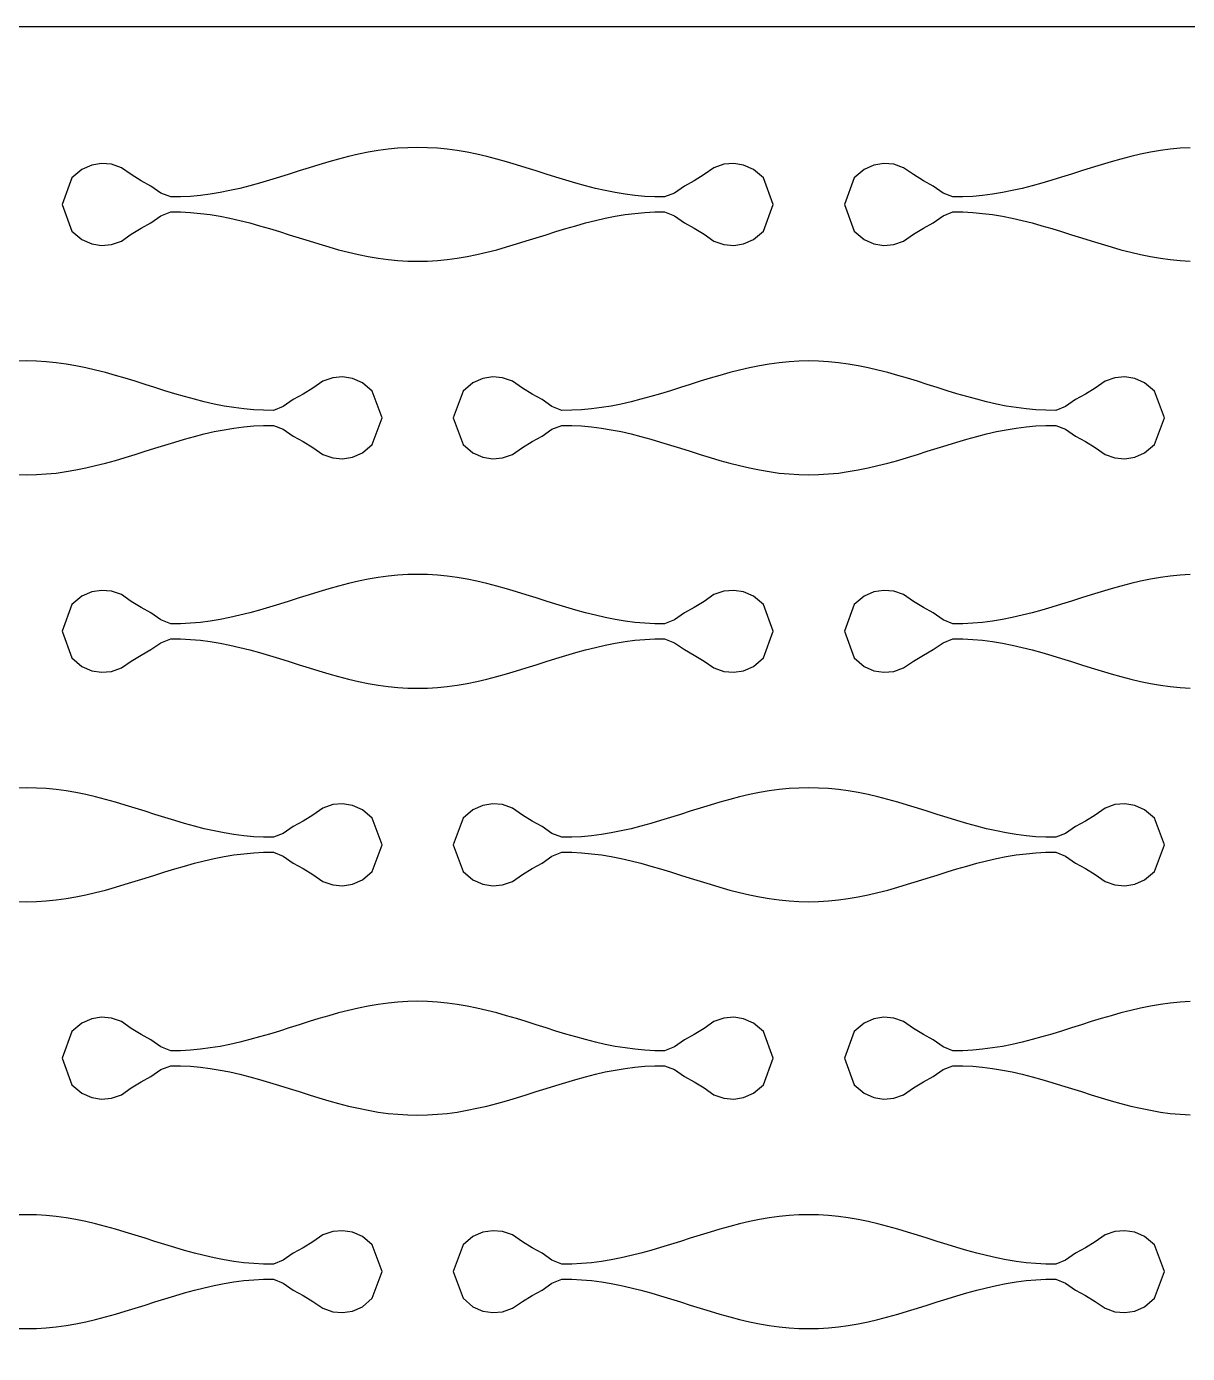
# Model space of a CAD drawing. Header units: millimetres. Extents: x 0 to 120, y 0 to 70.
# Drawn here: x 55 to 87.65, y 32.7 to 70 of the extents above; entities that cross this region are included whole.
import ezdxf

# ---------------------------------------------------------------- set-up
doc = ezdxf.new("R2010")
doc.units = ezdxf.units.MM
doc.layers.add('CUT', color=1, linetype='CONTINUOUS')

msp = doc.modelspace()

# ---------------------------------------------------------------- linework, layer by layer
at = {"layer": 'CUT'}
for points in [[(0, 70), (120, 70), (120, 0), (0, 0), (0, 70)], [(56, 65), (56.2778, 64.2498), (56.5556, 64.0144), (56.8333, 63.893), (57.1111, 63.8487), (57.3889, 63.8726), (57.6667, 63.9694), (57.9444, 64.1639), (58.2222, 64.3329), (58.5, 64.4839), (58.7778, 64.6793), (59.0556, 64.7887), (59.3333, 64.7884), (59.6111, 64.7739), (59.8889, 64.7486), (60.1667, 64.7128), (60.4444, 64.6671), (60.7222, 64.6123), (61, 64.5492), (61.2778, 64.4789), (61.5556, 64.4024), (61.8333, 64.321), (62.1111, 64.236), (62.3889, 64.1487), (62.6667, 64.0606), (62.9444, 63.9731), (63.2222, 63.8876), (63.5, 63.8053), (63.7778, 63.7278), (64.0556, 63.6561), (64.3333, 63.5915), (64.6111, 63.535), (64.8889, 63.4874), (65.1667, 63.4496), (65.4444, 63.4222), (65.7222, 63.4056), (66, 63.4), (66.2778, 63.4056), (66.5556, 63.4222), (66.8333, 63.4496), (67.1111, 63.4874), (67.3889, 63.535), (67.6667, 63.5915), (67.9444, 63.6561), (68.2222, 63.7278), (68.5, 63.8053), (68.7778, 63.8876), (69.0556, 63.9731), (69.3333, 64.0606), (69.6111, 64.1487), (69.8889, 64.236), (70.1667, 64.321), (70.4444, 64.4024), (70.7222, 64.4789), (71, 64.5492), (71.2778, 64.6123), (71.5556, 64.6671), (71.8333, 64.7128), (72.1111, 64.7486), (72.3889, 64.7739), (72.6667, 64.7884), (72.9444, 64.7887), (73.2222, 64.6793), (73.5, 64.4839), (73.7778, 64.3329), (74.0556, 64.1639), (74.3333, 63.9694), (74.6111, 63.8726), (74.8889, 63.8487), (75.1667, 63.893), (75.4444, 64.0144), (75.7222, 64.2498), (76, 65), (76, 65), (75.7222, 65.7502), (75.4444, 65.9856), (75.1667, 66.107), (74.8889, 66.1513), (74.6111, 66.1274), (74.3333, 66.0306), (74.0556, 65.8361), (73.7778, 65.6671), (73.5, 65.5161), (73.2222, 65.3207), (72.9444, 65.2113), (72.6667, 65.2116), (72.3889, 65.2261), (72.1111, 65.2514), (71.8333, 65.2872), (71.5556, 65.3329), (71.2778, 65.3877), (71, 65.4508), (70.7222, 65.5211), (70.4444, 65.5976), (70.1667, 65.679), (69.8889, 65.764), (69.6111, 65.8513), (69.3333, 65.9394), (69.0556, 66.0269), (68.7778, 66.1124), (68.5, 66.1947), (68.2222, 66.2722), (67.9444, 66.3439), (67.6667, 66.4085), (67.3889, 66.465), (67.1111, 66.5126), (66.8333, 66.5504), (66.5556, 66.5778), (66.2778, 66.5944), (66, 66.6), (65.7222, 66.5944), (65.4444, 66.5778), (65.1667, 66.5504), (64.8889, 66.5126), (64.6111, 66.465), (64.3333, 66.4085), (64.0556, 66.3439), (63.7778, 66.2722), (63.5, 66.1947), (63.2222, 66.1124), (62.9444, 66.0269), (62.6667, 65.9394), (62.3889, 65.8513), (62.1111, 65.764), (61.8333, 65.679), (61.5556, 65.5976), (61.2778, 65.5211), (61, 65.4508), (60.7222, 65.3877), (60.4444, 65.3329), (60.1667, 65.2872), (59.8889, 65.2514), (59.6111, 65.2261), (59.3333, 65.2116), (59.0556, 65.2113), (58.7778, 65.3207), (58.5, 65.5161), (58.2222, 65.6671), (57.9444, 65.8361), (57.6667, 66.0306), (57.3889, 66.1274), (57.1111, 66.1513), (56.8333, 66.107), (56.5556, 65.9856), (56.2778, 65.7502), (56, 65), (56, 65)], [(87.7222, 66.5944), (87.4444, 66.5778), (87.1667, 66.5504), (86.8889, 66.5126), (86.6111, 66.465), (86.3333, 66.4085), (86.0556, 66.3439), (85.7778, 66.2722), (85.5, 66.1947), (85.2222, 66.1124), (84.9444, 66.0269), (84.6667, 65.9394), (84.3889, 65.8513), (84.1111, 65.764), (83.8333, 65.679), (83.5556, 65.5976), (83.2778, 65.5211), (83, 65.4508), (82.7222, 65.3877), (82.4444, 65.3329), (82.1667, 65.2872), (81.8889, 65.2514), (81.6111, 65.2261), (81.3333, 65.2116), (81.0556, 65.2113), (80.7778, 65.3207), (80.5, 65.5161), (80.2222, 65.6671), (79.9444, 65.8361), (79.6667, 66.0306), (79.3889, 66.1274), (79.1111, 66.1513), (78.8333, 66.107), (78.5556, 65.9856), (78.2778, 65.7502), (78, 65), (78, 65)], [(78, 65), (78.2778, 64.2498), (78.5556, 64.0144), (78.8333, 63.893), (79.1111, 63.8487), (79.3889, 63.8726), (79.6667, 63.9694), (79.9444, 64.1639), (80.2222, 64.3329), (80.5, 64.4839), (80.7778, 64.6793), (81.0556, 64.7887), (81.3333, 64.7884), (81.6111, 64.7739), (81.8889, 64.7486), (82.1667, 64.7128), (82.4444, 64.6671), (82.7222, 64.6123), (83, 64.5492), (83.2778, 64.4789), (83.5556, 64.4024), (83.8333, 64.321), (84.1111, 64.236), (84.3889, 64.1487), (84.6667, 64.0606), (84.9444, 63.9731), (85.2222, 63.8876), (85.5, 63.8053), (85.7778, 63.7278), (86.0556, 63.6561), (86.3333, 63.5915), (86.6111, 63.535), (86.8889, 63.4874), (87.1667, 63.4496), (87.4444, 63.4222), (87.7222, 63.4056)], [(54.7222, 57.4056), (55, 57.4), (55.2778, 57.4056), (55.5556, 57.4222), (55.8333, 57.4496), (56.1111, 57.4874), (56.3889, 57.535), (56.6667, 57.5915), (56.9444, 57.6561), (57.2222, 57.7278), (57.5, 57.8053), (57.7778, 57.8876), (58.0556, 57.9731), (58.3333, 58.0606), (58.6111, 58.1487), (58.8889, 58.236), (59.1667, 58.321), (59.4444, 58.4024), (59.7222, 58.4789), (60, 58.5492), (60.2778, 58.6123), (60.5556, 58.6671), (60.8333, 58.7128), (61.1111, 58.7486), (61.3889, 58.7739), (61.6667, 58.7884), (61.9444, 58.7887), (62.2222, 58.6793), (62.5, 58.4839), (62.7778, 58.3329), (63.0556, 58.1639), (63.3333, 57.9694), (63.6111, 57.8726), (63.8889, 57.8487), (64.1667, 57.893), (64.4444, 58.0144), (64.7222, 58.2498), (65, 59), (65, 59), (64.7222, 59.7502), (64.4444, 59.9856), (64.1667, 60.107), (63.8889, 60.1513), (63.6111, 60.1274), (63.3333, 60.0306), (63.0556, 59.8361), (62.7778, 59.6671), (62.5, 59.5161), (62.2222, 59.3207), (61.9444, 59.2113), (61.6667, 59.2116), (61.3889, 59.2261), (61.1111, 59.2514), (60.8333, 59.2872), (60.5556, 59.3329), (60.2778, 59.3877), (60, 59.4508), (59.7222, 59.5211), (59.4444, 59.5976), (59.1667, 59.679), (58.8889, 59.764), (58.6111, 59.8513), (58.3333, 59.9394), (58.0556, 60.0269), (57.7778, 60.1124), (57.5, 60.1947), (57.2222, 60.2722), (56.9444, 60.3439), (56.6667, 60.4085), (56.3889, 60.465), (56.1111, 60.5126), (55.8333, 60.5504), (55.5556, 60.5778), (55.2778, 60.5944), (55, 60.6), (54.7222, 60.5944)], [(67, 59), (67.2778, 58.2498), (67.5556, 58.0144), (67.8333, 57.893), (68.1111, 57.8487), (68.3889, 57.8726), (68.6667, 57.9694), (68.9444, 58.1639), (69.2222, 58.3329), (69.5, 58.4839), (69.7778, 58.6793), (70.0556, 58.7887), (70.3333, 58.7884), (70.6111, 58.7739), (70.8889, 58.7486), (71.1667, 58.7128), (71.4444, 58.6671), (71.7222, 58.6123), (72, 58.5492), (72.2778, 58.4789), (72.5556, 58.4024), (72.8333, 58.321), (73.1111, 58.236), (73.3889, 58.1487), (73.6667, 58.0606), (73.9444, 57.9731), (74.2222, 57.8876), (74.5, 57.8053), (74.7778, 57.7278), (75.0556, 57.6561), (75.3333, 57.5915), (75.6111, 57.535), (75.8889, 57.4874), (76.1667, 57.4496), (76.4444, 57.4222), (76.7222, 57.4056), (77, 57.4), (77.2778, 57.4056), (77.5556, 57.4222), (77.8333, 57.4496), (78.1111, 57.4874), (78.3889, 57.535), (78.6667, 57.5915), (78.9444, 57.6561), (79.2222, 57.7278), (79.5, 57.8053), (79.7778, 57.8876), (80.0556, 57.9731), (80.3333, 58.0606), (80.6111, 58.1487), (80.8889, 58.236), (81.1667, 58.321), (81.4444, 58.4024), (81.7222, 58.4789), (82, 58.5492), (82.2778, 58.6123), (82.5556, 58.6671), (82.8333, 58.7128), (83.1111, 58.7486), (83.3889, 58.7739), (83.6667, 58.7884), (83.9444, 58.7887), (84.2222, 58.6793), (84.5, 58.4839), (84.7778, 58.3329), (85.0556, 58.1639), (85.3333, 57.9694), (85.6111, 57.8726), (85.8889, 57.8487), (86.1667, 57.893), (86.4444, 58.0144), (86.7222, 58.2498), (87, 59), (87, 59), (86.7222, 59.7502), (86.4444, 59.9856), (86.1667, 60.107), (85.8889, 60.1513), (85.6111, 60.1274), (85.3333, 60.0306), (85.0556, 59.8361), (84.7778, 59.6671), (84.5, 59.5161), (84.2222, 59.3207), (83.9444, 59.2113), (83.6667, 59.2116), (83.3889, 59.2261), (83.1111, 59.2514), (82.8333, 59.2872), (82.5556, 59.3329), (82.2778, 59.3877), (82, 59.4508), (81.7222, 59.5211), (81.4444, 59.5976), (81.1667, 59.679), (80.8889, 59.764), (80.6111, 59.8513), (80.3333, 59.9394), (80.0556, 60.0269), (79.7778, 60.1124), (79.5, 60.1947), (79.2222, 60.2722), (78.9444, 60.3439), (78.6667, 60.4085), (78.3889, 60.465), (78.1111, 60.5126), (77.8333, 60.5504), (77.5556, 60.5778), (77.2778, 60.5944), (77, 60.6), (76.7222, 60.5944), (76.4444, 60.5778), (76.1667, 60.5504), (75.8889, 60.5126), (75.6111, 60.465), (75.3333, 60.4085), (75.0556, 60.3439), (74.7778, 60.2722), (74.5, 60.1947), (74.2222, 60.1124), (73.9444, 60.0269), (73.6667, 59.9394), (73.3889, 59.8513), (73.1111, 59.764), (72.8333, 59.679), (72.5556, 59.5976), (72.2778, 59.5211), (72, 59.4508), (71.7222, 59.3877), (71.4444, 59.3329), (71.1667, 59.2872), (70.8889, 59.2514), (70.6111, 59.2261), (70.3333, 59.2116), (70.0556, 59.2113), (69.7778, 59.3207), (69.5, 59.5161), (69.2222, 59.6671), (68.9444, 59.8361), (68.6667, 60.0306), (68.3889, 60.1274), (68.1111, 60.1513), (67.8333, 60.107), (67.5556, 59.9856), (67.2778, 59.7502), (67, 59), (67, 59)], [(56, 53), (56.2778, 52.2498), (56.5556, 52.0144), (56.8333, 51.893), (57.1111, 51.8487), (57.3889, 51.8726), (57.6667, 51.9694), (57.9444, 52.1639), (58.2222, 52.3329), (58.5, 52.4839), (58.7778, 52.6793), (59.0556, 52.7887), (59.3333, 52.7884), (59.6111, 52.7739), (59.8889, 52.7486), (60.1667, 52.7128), (60.4444, 52.6671), (60.7222, 52.6123), (61, 52.5492), (61.2778, 52.4789), (61.5556, 52.4024), (61.8333, 52.321), (62.1111, 52.236), (62.3889, 52.1487), (62.6667, 52.0606), (62.9444, 51.9731), (63.2222, 51.8876), (63.5, 51.8053), (63.7778, 51.7278), (64.0556, 51.6561), (64.3333, 51.5915), (64.6111, 51.535), (64.8889, 51.4874), (65.1667, 51.4496), (65.4444, 51.4222), (65.7222, 51.4056), (66, 51.4), (66.2778, 51.4056), (66.5556, 51.4222), (66.8333, 51.4496), (67.1111, 51.4874), (67.3889, 51.535), (67.6667, 51.5915), (67.9444, 51.6561), (68.2222, 51.7278), (68.5, 51.8053), (68.7778, 51.8876), (69.0556, 51.9731), (69.3333, 52.0606), (69.6111, 52.1487), (69.8889, 52.236), (70.1667, 52.321), (70.4444, 52.4024), (70.7222, 52.4789), (71, 52.5492), (71.2778, 52.6123), (71.5556, 52.6671), (71.8333, 52.7128), (72.1111, 52.7486), (72.3889, 52.7739), (72.6667, 52.7884), (72.9444, 52.7887), (73.2222, 52.6793), (73.5, 52.4839), (73.7778, 52.3329), (74.0556, 52.1639), (74.3333, 51.9694), (74.6111, 51.8726), (74.8889, 51.8487), (75.1667, 51.893), (75.4444, 52.0144), (75.7222, 52.2498), (76, 53), (76, 53), (75.7222, 53.7502), (75.4444, 53.9856), (75.1667, 54.107), (74.8889, 54.1513), (74.6111, 54.1274), (74.3333, 54.0306), (74.0556, 53.8361), (73.7778, 53.6671), (73.5, 53.5161), (73.2222, 53.3207), (72.9444, 53.2113), (72.6667, 53.2116), (72.3889, 53.2261), (72.1111, 53.2514), (71.8333, 53.2872), (71.5556, 53.3329), (71.2778, 53.3877), (71, 53.4508), (70.7222, 53.5211), (70.4444, 53.5976), (70.1667, 53.679), (69.8889, 53.764), (69.6111, 53.8513), (69.3333, 53.9394), (69.0556, 54.0269), (68.7778, 54.1124), (68.5, 54.1947), (68.2222, 54.2722), (67.9444, 54.3439), (67.6667, 54.4085), (67.3889, 54.465), (67.1111, 54.5126), (66.8333, 54.5504), (66.5556, 54.5778), (66.2778, 54.5944), (66, 54.6), (65.7222, 54.5944), (65.4444, 54.5778), (65.1667, 54.5504), (64.8889, 54.5126), (64.6111, 54.465), (64.3333, 54.4085), (64.0556, 54.3439), (63.7778, 54.2722), (63.5, 54.1947), (63.2222, 54.1124), (62.9444, 54.0269), (62.6667, 53.9394), (62.3889, 53.8513), (62.1111, 53.764), (61.8333, 53.679), (61.5556, 53.5976), (61.2778, 53.5211), (61, 53.4508), (60.7222, 53.3877), (60.4444, 53.3329), (60.1667, 53.2872), (59.8889, 53.2514), (59.6111, 53.2261), (59.3333, 53.2116), (59.0556, 53.2113), (58.7778, 53.3207), (58.5, 53.5161), (58.2222, 53.6671), (57.9444, 53.8361), (57.6667, 54.0306), (57.3889, 54.1274), (57.1111, 54.1513), (56.8333, 54.107), (56.5556, 53.9856), (56.2778, 53.7502), (56, 53), (56, 53)], [(87.7222, 54.5944), (87.4444, 54.5778), (87.1667, 54.5504), (86.8889, 54.5126), (86.6111, 54.465), (86.3333, 54.4085), (86.0556, 54.3439), (85.7778, 54.2722), (85.5, 54.1947), (85.2222, 54.1124), (84.9444, 54.0269), (84.6667, 53.9394), (84.3889, 53.8513), (84.1111, 53.764), (83.8333, 53.679), (83.5556, 53.5976), (83.2778, 53.5211), (83, 53.4508), (82.7222, 53.3877), (82.4444, 53.3329), (82.1667, 53.2872), (81.8889, 53.2514), (81.6111, 53.2261), (81.3333, 53.2116), (81.0556, 53.2113), (80.7778, 53.3207), (80.5, 53.5161), (80.2222, 53.6671), (79.9444, 53.8361), (79.6667, 54.0306), (79.3889, 54.1274), (79.1111, 54.1513), (78.8333, 54.107), (78.5556, 53.9856), (78.2778, 53.7502), (78, 53), (78, 53)], [(78, 53), (78.2778, 52.2498), (78.5556, 52.0144), (78.8333, 51.893), (79.1111, 51.8487), (79.3889, 51.8726), (79.6667, 51.9694), (79.9444, 52.1639), (80.2222, 52.3329), (80.5, 52.4839), (80.7778, 52.6793), (81.0556, 52.7887), (81.3333, 52.7884), (81.6111, 52.7739), (81.8889, 52.7486), (82.1667, 52.7128), (82.4444, 52.6671), (82.7222, 52.6123), (83, 52.5492), (83.2778, 52.4789), (83.5556, 52.4024), (83.8333, 52.321), (84.1111, 52.236), (84.3889, 52.1487), (84.6667, 52.0606), (84.9444, 51.9731), (85.2222, 51.8876), (85.5, 51.8053), (85.7778, 51.7278), (86.0556, 51.6561), (86.3333, 51.5915), (86.6111, 51.535), (86.8889, 51.4874), (87.1667, 51.4496), (87.4444, 51.4222), (87.7222, 51.4056)], [(54.7222, 45.4056), (55, 45.4), (55.2778, 45.4056), (55.5556, 45.4222), (55.8333, 45.4496), (56.1111, 45.4874), (56.3889, 45.535), (56.6667, 45.5915), (56.9444, 45.6561), (57.2222, 45.7278), (57.5, 45.8053), (57.7778, 45.8876), (58.0556, 45.9731), (58.3333, 46.0606), (58.6111, 46.1487), (58.8889, 46.236), (59.1667, 46.321), (59.4444, 46.4024), (59.7222, 46.4789), (60, 46.5492), (60.2778, 46.6123), (60.5556, 46.6671), (60.8333, 46.7128), (61.1111, 46.7486), (61.3889, 46.7739), (61.6667, 46.7884), (61.9444, 46.7887), (62.2222, 46.6793), (62.5, 46.4839), (62.7778, 46.3329), (63.0556, 46.1639), (63.3333, 45.9694), (63.6111, 45.8726), (63.8889, 45.8487), (64.1667, 45.893), (64.4444, 46.0144), (64.7222, 46.2498), (65, 47), (65, 47), (64.7222, 47.7502), (64.4444, 47.9856), (64.1667, 48.107), (63.8889, 48.1513), (63.6111, 48.1274), (63.3333, 48.0306), (63.0556, 47.8361), (62.7778, 47.6671), (62.5, 47.5161), (62.2222, 47.3207), (61.9444, 47.2113), (61.6667, 47.2116), (61.3889, 47.2261), (61.1111, 47.2514), (60.8333, 47.2872), (60.5556, 47.3329), (60.2778, 47.3877), (60, 47.4508), (59.7222, 47.5211), (59.4444, 47.5976), (59.1667, 47.679), (58.8889, 47.764), (58.6111, 47.8513), (58.3333, 47.9394), (58.0556, 48.0269), (57.7778, 48.1124), (57.5, 48.1947), (57.2222, 48.2722), (56.9444, 48.3439), (56.6667, 48.4085), (56.3889, 48.465), (56.1111, 48.5126), (55.8333, 48.5504), (55.5556, 48.5778), (55.2778, 48.5944), (55, 48.6), (54.7222, 48.5944)], [(67, 47), (67.2778, 46.2498), (67.5556, 46.0144), (67.8333, 45.893), (68.1111, 45.8487), (68.3889, 45.8726), (68.6667, 45.9694), (68.9444, 46.1639), (69.2222, 46.3329), (69.5, 46.4839), (69.7778, 46.6793), (70.0556, 46.7887), (70.3333, 46.7884), (70.6111, 46.7739), (70.8889, 46.7486), (71.1667, 46.7128), (71.4444, 46.6671), (71.7222, 46.6123), (72, 46.5492), (72.2778, 46.4789), (72.5556, 46.4024), (72.8333, 46.321), (73.1111, 46.236), (73.3889, 46.1487), (73.6667, 46.0606), (73.9444, 45.9731), (74.2222, 45.8876), (74.5, 45.8053), (74.7778, 45.7278), (75.0556, 45.6561), (75.3333, 45.5915), (75.6111, 45.535), (75.8889, 45.4874), (76.1667, 45.4496), (76.4444, 45.4222), (76.7222, 45.4056), (77, 45.4), (77.2778, 45.4056), (77.5556, 45.4222), (77.8333, 45.4496), (78.1111, 45.4874), (78.3889, 45.535), (78.6667, 45.5915), (78.9444, 45.6561), (79.2222, 45.7278), (79.5, 45.8053), (79.7778, 45.8876), (80.0556, 45.9731), (80.3333, 46.0606), (80.6111, 46.1487), (80.8889, 46.236), (81.1667, 46.321), (81.4444, 46.4024), (81.7222, 46.4789), (82, 46.5492), (82.2778, 46.6123), (82.5556, 46.6671), (82.8333, 46.7128), (83.1111, 46.7486), (83.3889, 46.7739), (83.6667, 46.7884), (83.9444, 46.7887), (84.2222, 46.6793), (84.5, 46.4839), (84.7778, 46.3329), (85.0556, 46.1639), (85.3333, 45.9694), (85.6111, 45.8726), (85.8889, 45.8487), (86.1667, 45.893), (86.4444, 46.0144), (86.7222, 46.2498), (87, 47), (87, 47), (86.7222, 47.7502), (86.4444, 47.9856), (86.1667, 48.107), (85.8889, 48.1513), (85.6111, 48.1274), (85.3333, 48.0306), (85.0556, 47.8361), (84.7778, 47.6671), (84.5, 47.5161), (84.2222, 47.3207), (83.9444, 47.2113), (83.6667, 47.2116), (83.3889, 47.2261), (83.1111, 47.2514), (82.8333, 47.2872), (82.5556, 47.3329), (82.2778, 47.3877), (82, 47.4508), (81.7222, 47.5211), (81.4444, 47.5976), (81.1667, 47.679), (80.8889, 47.764), (80.6111, 47.8513), (80.3333, 47.9394), (80.0556, 48.0269), (79.7778, 48.1124), (79.5, 48.1947), (79.2222, 48.2722), (78.9444, 48.3439), (78.6667, 48.4085), (78.3889, 48.465), (78.1111, 48.5126), (77.8333, 48.5504), (77.5556, 48.5778), (77.2778, 48.5944), (77, 48.6), (76.7222, 48.5944), (76.4444, 48.5778), (76.1667, 48.5504), (75.8889, 48.5126), (75.6111, 48.465), (75.3333, 48.4085), (75.0556, 48.3439), (74.7778, 48.2722), (74.5, 48.1947), (74.2222, 48.1124), (73.9444, 48.0269), (73.6667, 47.9394), (73.3889, 47.8513), (73.1111, 47.764), (72.8333, 47.679), (72.5556, 47.5976), (72.2778, 47.5211), (72, 47.4508), (71.7222, 47.3877), (71.4444, 47.3329), (71.1667, 47.2872), (70.8889, 47.2514), (70.6111, 47.2261), (70.3333, 47.2116), (70.0556, 47.2113), (69.7778, 47.3207), (69.5, 47.5161), (69.2222, 47.6671), (68.9444, 47.8361), (68.6667, 48.0306), (68.3889, 48.1274), (68.1111, 48.1513), (67.8333, 48.107), (67.5556, 47.9856), (67.2778, 47.7502), (67, 47), (67, 47)], [(56, 41), (56.2778, 40.2498), (56.5556, 40.0144), (56.8333, 39.893), (57.1111, 39.8487), (57.3889, 39.8726), (57.6667, 39.9694), (57.9444, 40.1639), (58.2222, 40.3329), (58.5, 40.4839), (58.7778, 40.6793), (59.0556, 40.7887), (59.3333, 40.7884), (59.6111, 40.7739), (59.8889, 40.7486), (60.1667, 40.7128), (60.4444, 40.6671), (60.7222, 40.6123), (61, 40.5492), (61.2778, 40.4789), (61.5556, 40.4024), (61.8333, 40.321), (62.1111, 40.236), (62.3889, 40.1487), (62.6667, 40.0606), (62.9444, 39.9731), (63.2222, 39.8876), (63.5, 39.8053), (63.7778, 39.7278), (64.0556, 39.6561), (64.3333, 39.5915), (64.6111, 39.535), (64.8889, 39.4874), (65.1667, 39.4496), (65.4444, 39.4222), (65.7222, 39.4056), (66, 39.4), (66.2778, 39.4056), (66.5556, 39.4222), (66.8333, 39.4496), (67.1111, 39.4874), (67.3889, 39.535), (67.6667, 39.5915), (67.9444, 39.6561), (68.2222, 39.7278), (68.5, 39.8053), (68.7778, 39.8876), (69.0556, 39.9731), (69.3333, 40.0606), (69.6111, 40.1487), (69.8889, 40.236), (70.1667, 40.321), (70.4444, 40.4024), (70.7222, 40.4789), (71, 40.5492), (71.2778, 40.6123), (71.5556, 40.6671), (71.8333, 40.7128), (72.1111, 40.7486), (72.3889, 40.7739), (72.6667, 40.7884), (72.9444, 40.7887), (73.2222, 40.6793), (73.5, 40.4839), (73.7778, 40.3329), (74.0556, 40.1639), (74.3333, 39.9694), (74.6111, 39.8726), (74.8889, 39.8487), (75.1667, 39.893), (75.4444, 40.0144), (75.7222, 40.2498), (76, 41), (76, 41), (75.7222, 41.7502), (75.4444, 41.9856), (75.1667, 42.107), (74.8889, 42.1513), (74.6111, 42.1274), (74.3333, 42.0306), (74.0556, 41.8361), (73.7778, 41.6671), (73.5, 41.5161), (73.2222, 41.3207), (72.9444, 41.2113), (72.6667, 41.2116), (72.3889, 41.2261), (72.1111, 41.2514), (71.8333, 41.2872), (71.5556, 41.3329), (71.2778, 41.3877), (71, 41.4508), (70.7222, 41.5211), (70.4444, 41.5976), (70.1667, 41.679), (69.8889, 41.764), (69.6111, 41.8513), (69.3333, 41.9394), (69.0556, 42.0269), (68.7778, 42.1124), (68.5, 42.1947), (68.2222, 42.2722), (67.9444, 42.3439), (67.6667, 42.4085), (67.3889, 42.465), (67.1111, 42.5126), (66.8333, 42.5504), (66.5556, 42.5778), (66.2778, 42.5944), (66, 42.6), (65.7222, 42.5944), (65.4444, 42.5778), (65.1667, 42.5504), (64.8889, 42.5126), (64.6111, 42.465), (64.3333, 42.4085), (64.0556, 42.3439), (63.7778, 42.2722), (63.5, 42.1947), (63.2222, 42.1124), (62.9444, 42.0269), (62.6667, 41.9394), (62.3889, 41.8513), (62.1111, 41.764), (61.8333, 41.679), (61.5556, 41.5976), (61.2778, 41.5211), (61, 41.4508), (60.7222, 41.3877), (60.4444, 41.3329), (60.1667, 41.2872), (59.8889, 41.2514), (59.6111, 41.2261), (59.3333, 41.2116), (59.0556, 41.2113), (58.7778, 41.3207), (58.5, 41.5161), (58.2222, 41.6671), (57.9444, 41.8361), (57.6667, 42.0306), (57.3889, 42.1274), (57.1111, 42.1513), (56.8333, 42.107), (56.5556, 41.9856), (56.2778, 41.7502), (56, 41), (56, 41)], [(87.7222, 42.5944), (87.4444, 42.5778), (87.1667, 42.5504), (86.8889, 42.5126), (86.6111, 42.465), (86.3333, 42.4085), (86.0556, 42.3439), (85.7778, 42.2722), (85.5, 42.1947), (85.2222, 42.1124), (84.9444, 42.0269), (84.6667, 41.9394), (84.3889, 41.8513), (84.1111, 41.764), (83.8333, 41.679), (83.5556, 41.5976), (83.2778, 41.5211), (83, 41.4508), (82.7222, 41.3877), (82.4444, 41.3329), (82.1667, 41.2872), (81.8889, 41.2514), (81.6111, 41.2261), (81.3333, 41.2116), (81.0556, 41.2113), (80.7778, 41.3207), (80.5, 41.5161), (80.2222, 41.6671), (79.9444, 41.8361), (79.6667, 42.0306), (79.3889, 42.1274), (79.1111, 42.1513), (78.8333, 42.107), (78.5556, 41.9856), (78.2778, 41.7502), (78, 41), (78, 41)], [(78, 41), (78.2778, 40.2498), (78.5556, 40.0144), (78.8333, 39.893), (79.1111, 39.8487), (79.3889, 39.8726), (79.6667, 39.9694), (79.9444, 40.1639), (80.2222, 40.3329), (80.5, 40.4839), (80.7778, 40.6793), (81.0556, 40.7887), (81.3333, 40.7884), (81.6111, 40.7739), (81.8889, 40.7486), (82.1667, 40.7128), (82.4444, 40.6671), (82.7222, 40.6123), (83, 40.5492), (83.2778, 40.4789), (83.5556, 40.4024), (83.8333, 40.321), (84.1111, 40.236), (84.3889, 40.1487), (84.6667, 40.0606), (84.9444, 39.9731), (85.2222, 39.8876), (85.5, 39.8053), (85.7778, 39.7278), (86.0556, 39.6561), (86.3333, 39.5915), (86.6111, 39.535), (86.8889, 39.4874), (87.1667, 39.4496), (87.4444, 39.4222), (87.7222, 39.4056)], [(54.7222, 33.4056), (55, 33.4), (55.2778, 33.4056), (55.5556, 33.4222), (55.8333, 33.4496), (56.1111, 33.4874), (56.3889, 33.535), (56.6667, 33.5915), (56.9444, 33.6561), (57.2222, 33.7278), (57.5, 33.8053), (57.7778, 33.8876), (58.0556, 33.9731), (58.3333, 34.0606), (58.6111, 34.1487), (58.8889, 34.236), (59.1667, 34.321), (59.4444, 34.4024), (59.7222, 34.4789), (60, 34.5492), (60.2778, 34.6123), (60.5556, 34.6671), (60.8333, 34.7128), (61.1111, 34.7486), (61.3889, 34.7739), (61.6667, 34.7884), (61.9444, 34.7887), (62.2222, 34.6793), (62.5, 34.4839), (62.7778, 34.3329), (63.0556, 34.1639), (63.3333, 33.9694), (63.6111, 33.8726), (63.8889, 33.8487), (64.1667, 33.893), (64.4444, 34.0144), (64.7222, 34.2498), (65, 35), (65, 35), (64.7222, 35.7502), (64.4444, 35.9856), (64.1667, 36.107), (63.8889, 36.1513), (63.6111, 36.1274), (63.3333, 36.0306), (63.0556, 35.8361), (62.7778, 35.6671), (62.5, 35.5161), (62.2222, 35.3207), (61.9444, 35.2113), (61.6667, 35.2116), (61.3889, 35.2261), (61.1111, 35.2514), (60.8333, 35.2872), (60.5556, 35.3329), (60.2778, 35.3877), (60, 35.4508), (59.7222, 35.5211), (59.4444, 35.5976), (59.1667, 35.679), (58.8889, 35.764), (58.6111, 35.8513), (58.3333, 35.9394), (58.0556, 36.0269), (57.7778, 36.1124), (57.5, 36.1947), (57.2222, 36.2722), (56.9444, 36.3439), (56.6667, 36.4085), (56.3889, 36.465), (56.1111, 36.5126), (55.8333, 36.5504), (55.5556, 36.5778), (55.2778, 36.5944), (55, 36.6), (54.7222, 36.5944)], [(67, 35), (67.2778, 34.2498), (67.5556, 34.0144), (67.8333, 33.893), (68.1111, 33.8487), (68.3889, 33.8726), (68.6667, 33.9694), (68.9444, 34.1639), (69.2222, 34.3329), (69.5, 34.4839), (69.7778, 34.6793), (70.0556, 34.7887), (70.3333, 34.7884), (70.6111, 34.7739), (70.8889, 34.7486), (71.1667, 34.7128), (71.4444, 34.6671), (71.7222, 34.6123), (72, 34.5492), (72.2778, 34.4789), (72.5556, 34.4024), (72.8333, 34.321), (73.1111, 34.236), (73.3889, 34.1487), (73.6667, 34.0606), (73.9444, 33.9731), (74.2222, 33.8876), (74.5, 33.8053), (74.7778, 33.7278), (75.0556, 33.6561), (75.3333, 33.5915), (75.6111, 33.535), (75.8889, 33.4874), (76.1667, 33.4496), (76.4444, 33.4222), (76.7222, 33.4056), (77, 33.4), (77.2778, 33.4056), (77.5556, 33.4222), (77.8333, 33.4496), (78.1111, 33.4874), (78.3889, 33.535), (78.6667, 33.5915), (78.9444, 33.6561), (79.2222, 33.7278), (79.5, 33.8053), (79.7778, 33.8876), (80.0556, 33.9731), (80.3333, 34.0606), (80.6111, 34.1487), (80.8889, 34.236), (81.1667, 34.321), (81.4444, 34.4024), (81.7222, 34.4789), (82, 34.5492), (82.2778, 34.6123), (82.5556, 34.6671), (82.8333, 34.7128), (83.1111, 34.7486), (83.3889, 34.7739), (83.6667, 34.7884), (83.9444, 34.7887), (84.2222, 34.6793), (84.5, 34.4839), (84.7778, 34.3329), (85.0556, 34.1639), (85.3333, 33.9694), (85.6111, 33.8726), (85.8889, 33.8487), (86.1667, 33.893), (86.4444, 34.0144), (86.7222, 34.2498), (87, 35), (87, 35), (86.7222, 35.7502), (86.4444, 35.9856), (86.1667, 36.107), (85.8889, 36.1513), (85.6111, 36.1274), (85.3333, 36.0306), (85.0556, 35.8361), (84.7778, 35.6671), (84.5, 35.5161), (84.2222, 35.3207), (83.9444, 35.2113), (83.6667, 35.2116), (83.3889, 35.2261), (83.1111, 35.2514), (82.8333, 35.2872), (82.5556, 35.3329), (82.2778, 35.3877), (82, 35.4508), (81.7222, 35.5211), (81.4444, 35.5976), (81.1667, 35.679), (80.8889, 35.764), (80.6111, 35.8513), (80.3333, 35.9394), (80.0556, 36.0269), (79.7778, 36.1124), (79.5, 36.1947), (79.2222, 36.2722), (78.9444, 36.3439), (78.6667, 36.4085), (78.3889, 36.465), (78.1111, 36.5126), (77.8333, 36.5504), (77.5556, 36.5778), (77.2778, 36.5944), (77, 36.6), (76.7222, 36.5944), (76.4444, 36.5778), (76.1667, 36.5504), (75.8889, 36.5126), (75.6111, 36.465), (75.3333, 36.4085), (75.0556, 36.3439), (74.7778, 36.2722), (74.5, 36.1947), (74.2222, 36.1124), (73.9444, 36.0269), (73.6667, 35.9394), (73.3889, 35.8513), (73.1111, 35.764), (72.8333, 35.679), (72.5556, 35.5976), (72.2778, 35.5211), (72, 35.4508), (71.7222, 35.3877), (71.4444, 35.3329), (71.1667, 35.2872), (70.8889, 35.2514), (70.6111, 35.2261), (70.3333, 35.2116), (70.0556, 35.2113), (69.7778, 35.3207), (69.5, 35.5161), (69.2222, 35.6671), (68.9444, 35.8361), (68.6667, 36.0306), (68.3889, 36.1274), (68.1111, 36.1513), (67.8333, 36.107), (67.5556, 35.9856), (67.2778, 35.7502), (67, 35), (67, 35)]]:
    msp.add_lwpolyline(points, dxfattribs=at)

doc.saveas('drawing.dxf')
